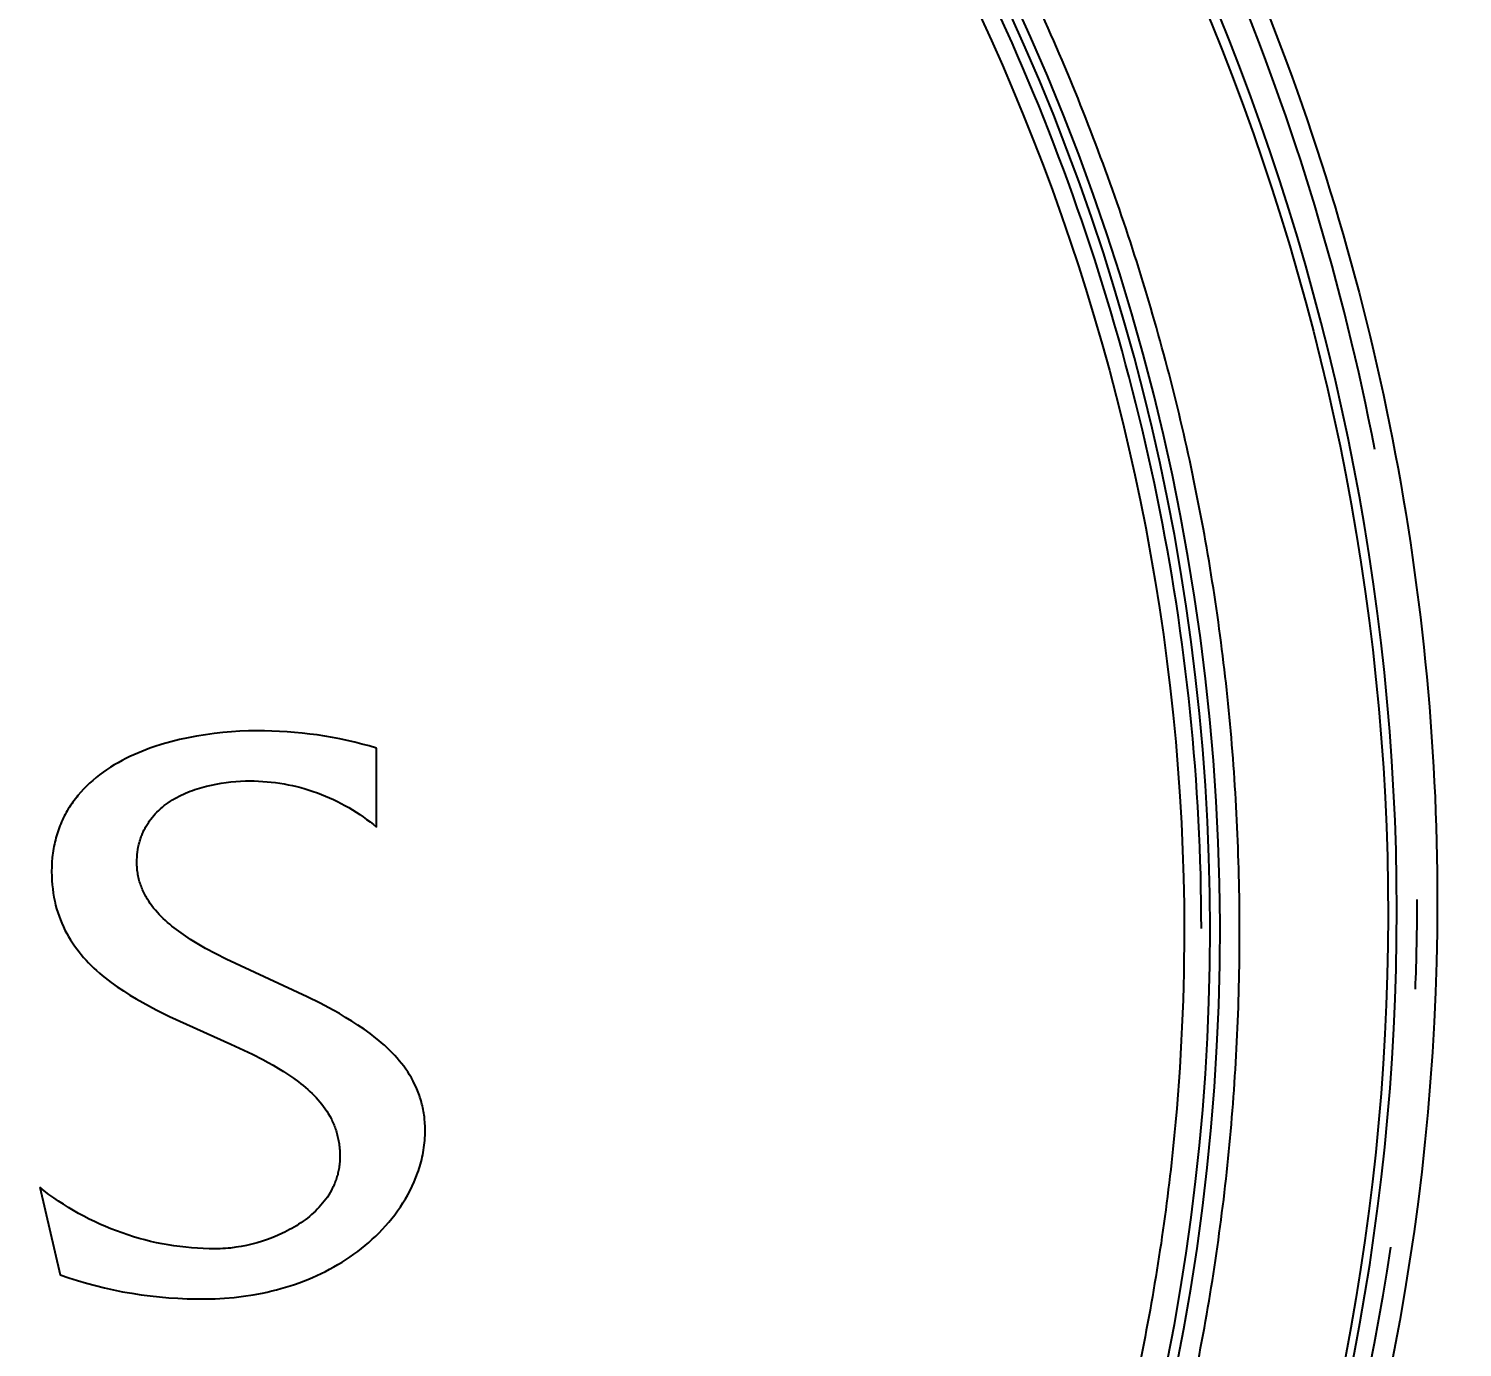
# Model space of a CAD drawing. Header units: millimetres. Extents: x 28 to 2369, y -329 to 1679.
# Drawn here: x 1235.75 to 1250.34, y 1231.45 to 1244.86 of the extents above; entities that cross this region are included whole.
import ezdxf

# ---------------------------------------------------------------- set-up
doc = ezdxf.new("R2010")
doc.units = ezdxf.units.MM
doc.layers.get('Defpoints').update_dxf_attribs({"linetype": 'CONTINUOUS'})
doc.layers.add('1LINE', color=7, linetype='CONTINUOUS')
doc.styles.add('Annotative', font='malgun.ttf')
doc.dimstyles.new('WOO', dxfattribs={"dimtxt": 20, "dimasz": 2, "dimexe": 1.25, "dimexo": 0.3, "dimgap": 1, "dimtad": 1, "dimdec": 1, "dimzin": 1, "dimdsep": 46, "dimtxsty": 'Annotative', "dimcen": 0, "dimclrd": 1, "dimclre": 1, "dimclrt": 2, "dimadec": 0, "dimazin": 0, "dimtfac": 1, "dimtdec": 1, "dimtofl": 0, "dimtmove": 0, "dimatfit": 3, "dimfxl": 0, "dimarcsym": 0})

# ---------------------------------------------------------------- blocks, each defined once
blk = doc.blocks.new('*D9')
at = {"layer": '1LINE', "color": 1, "lineweight": -2}
for p, q in [((1395.024, 1383.246), (1515.256, 1383.246)), ((1514.006, 1381.246), (1514.006, 846.683)), ((1225.076, 844.683), (1515.256, 844.683))]:
    blk.add_line(p, q, dxfattribs=at)
at = {"layer": '1LINE', "color": 1}
for points in [[(1513.673, 1381.246), (1514.339, 1381.246), (1514.006, 1383.246)], [(1513.673, 846.683), (1514.339, 846.683), (1514.006, 844.683)]]:
    blk.add_solid(points, dxfattribs=at)
at = {"layer": 'Defpoints', "color": 0}
for p in [(1394.724, 1383.246), (1224.776, 844.683), (1514.006, 844.683)]:
    blk.add_point(p, dxfattribs=at)
at = {"layer": '1LINE', "color": 2, "insert": (1502.673, 1113.965), "char_height": 20, "attachment_point": 5, "rotation": 90, "style": 'Annotative'}
blk.add_mtext('537', dxfattribs=at)

msp = doc.modelspace()

# ---------------------------------------------------------------- linework, layer by layer
at = {"layer": '1LINE'}
for p, q in [((1238.075, 1237.72), (1237.99, 1237.719)), ((1238.152, 1237.72), (1238.075, 1237.72)), ((1238.229, 1237.718), (1238.152, 1237.72)), ((1237.113, 1237.585), (1237.028, 1237.557)), ((1237.2, 1237.609), (1237.113, 1237.585)), ((1237.287, 1237.631), (1237.2, 1237.609)), ((1237.375, 1237.65), (1237.287, 1237.631)), ((1237.463, 1237.667), (1237.375, 1237.65)), ((1237.552, 1237.681), (1237.463, 1237.667)), ((1237.64, 1237.693), (1237.552, 1237.681)), ((1237.729, 1237.703), (1237.64, 1237.693)), ((1237.817, 1237.71), (1237.729, 1237.703)), ((1237.904, 1237.716), (1237.817, 1237.71)), ((1237.99, 1237.719), (1237.904, 1237.716)), ((1238.306, 1237.715), (1238.229, 1237.718)), ((1238.383, 1237.71), (1238.306, 1237.715)), ((1238.46, 1237.704), (1238.383, 1237.71)), ((1238.537, 1237.697), (1238.46, 1237.704)), ((1238.614, 1237.688), (1238.537, 1237.697)), ((1238.691, 1237.678), (1238.614, 1237.688)), ((1238.767, 1237.666), (1238.691, 1237.678)), ((1238.844, 1237.653), (1238.767, 1237.666)), ((1238.92, 1237.638), (1238.844, 1237.653)), ((1238.995, 1237.622), (1238.92, 1237.638)), ((1239.071, 1237.605), (1238.995, 1237.622)), ((1239.145, 1237.586), (1239.071, 1237.605)), ((1239.22, 1237.566), (1239.145, 1237.586)), ((1236.744, 1237.439), (1236.706, 1237.419)), ((1236.783, 1237.458), (1236.744, 1237.439)), ((1236.823, 1237.476), (1236.783, 1237.458)), ((1236.863, 1237.494), (1236.823, 1237.476)), ((1236.904, 1237.511), (1236.863, 1237.494)), ((1236.945, 1237.527), (1236.904, 1237.511)), ((1236.987, 1237.543), (1236.945, 1237.527)), ((1237.028, 1237.557), (1236.987, 1237.543)), ((1239.294, 1237.544), (1239.22, 1237.566)), ((1239.294, 1236.739), (1239.294, 1237.544)), ((1236.51, 1237.298), (1236.474, 1237.271)), ((1236.547, 1237.324), (1236.51, 1237.298)), ((1236.585, 1237.349), (1236.547, 1237.324)), ((1236.625, 1237.373), (1236.585, 1237.349)), ((1236.665, 1237.396), (1236.625, 1237.373)), ((1236.706, 1237.419), (1236.665, 1237.396)), ((1236.342, 1237.157), (1236.312, 1237.126)), ((1236.374, 1237.187), (1236.342, 1237.157)), ((1236.406, 1237.216), (1236.374, 1237.187)), ((1236.44, 1237.244), (1236.406, 1237.216)), ((1236.474, 1237.271), (1236.44, 1237.244)), ((1237.468, 1237.13), (1237.491, 1237.137)), ((1237.491, 1237.137), (1237.516, 1237.145)), ((1237.516, 1237.145), (1237.564, 1237.158)), ((1237.564, 1237.158), (1237.613, 1237.169)), ((1237.613, 1237.169), (1237.663, 1237.179)), ((1237.663, 1237.179), (1237.713, 1237.188)), ((1237.713, 1237.188), (1237.762, 1237.195)), ((1237.762, 1237.195), (1237.812, 1237.2)), ((1237.812, 1237.2), (1237.861, 1237.205)), ((1237.861, 1237.205), (1237.91, 1237.208)), ((1237.91, 1237.208), (1237.959, 1237.21)), ((1237.959, 1237.21), (1238.006, 1237.21)), ((1238.006, 1237.21), (1238.049, 1237.21)), ((1238.049, 1237.21), (1238.092, 1237.208)), ((1238.092, 1237.208), (1238.136, 1237.206)), ((1238.136, 1237.206), (1238.179, 1237.203)), ((1238.179, 1237.203), (1238.222, 1237.198)), ((1238.222, 1237.198), (1238.265, 1237.193)), ((1238.265, 1237.193), (1238.309, 1237.187)), ((1238.309, 1237.187), (1238.352, 1237.18)), ((1238.352, 1237.18), (1238.395, 1237.172)), ((1238.395, 1237.172), (1238.438, 1237.163)), ((1238.438, 1237.163), (1238.481, 1237.153)), ((1238.481, 1237.153), (1238.524, 1237.142)), ((1238.524, 1237.142), (1238.566, 1237.13)), ((1236.204, 1236.995), (1236.192, 1236.978)), ((1236.216, 1237.012), (1236.204, 1236.995)), ((1236.229, 1237.029), (1236.216, 1237.012)), ((1236.242, 1237.046), (1236.229, 1237.029)), ((1236.255, 1237.062), (1236.242, 1237.046)), ((1236.283, 1237.095), (1236.255, 1237.062)), ((1236.312, 1237.126), (1236.283, 1237.095)), ((1237.174, 1236.989), (1237.196, 1237.003)), ((1237.196, 1237.003), (1237.218, 1237.017)), ((1237.218, 1237.017), (1237.241, 1237.031)), ((1237.241, 1237.031), (1237.262, 1237.043)), ((1237.262, 1237.043), (1237.284, 1237.054)), ((1237.284, 1237.054), (1237.306, 1237.065)), ((1237.306, 1237.065), (1237.328, 1237.076)), ((1237.328, 1237.076), (1237.351, 1237.086)), ((1237.351, 1237.086), (1237.374, 1237.096)), ((1237.374, 1237.096), (1237.397, 1237.105)), ((1237.397, 1237.105), (1237.42, 1237.114)), ((1237.42, 1237.114), (1237.444, 1237.122)), ((1237.444, 1237.122), (1237.468, 1237.13)), ((1238.566, 1237.13), (1238.608, 1237.117)), ((1238.608, 1237.117), (1238.65, 1237.103)), ((1238.65, 1237.103), (1238.692, 1237.089)), ((1238.692, 1237.089), (1238.733, 1237.073)), ((1238.733, 1237.073), (1238.774, 1237.056)), ((1238.774, 1237.056), (1238.815, 1237.039)), ((1238.815, 1237.039), (1238.855, 1237.021)), ((1238.855, 1237.021), (1238.895, 1237.001)), ((1238.895, 1237.001), (1238.934, 1236.981)), ((1236.116, 1236.851), (1236.106, 1236.832)), ((1236.126, 1236.87), (1236.116, 1236.851)), ((1236.136, 1236.888), (1236.126, 1236.87)), ((1236.146, 1236.906), (1236.136, 1236.888)), ((1236.157, 1236.925), (1236.146, 1236.906)), ((1236.168, 1236.943), (1236.157, 1236.925)), ((1236.18, 1236.96), (1236.168, 1236.943)), ((1236.192, 1236.978), (1236.18, 1236.96)), ((1237.01, 1236.839), (1237.026, 1236.858)), ((1237.026, 1236.858), (1237.042, 1236.876)), ((1237.042, 1236.876), (1237.059, 1236.893)), ((1237.059, 1236.893), (1237.077, 1236.91)), ((1237.077, 1236.91), (1237.095, 1236.927)), ((1237.095, 1236.927), (1237.114, 1236.943)), ((1237.114, 1236.943), (1237.133, 1236.959)), ((1237.133, 1236.959), (1237.154, 1236.974)), ((1237.154, 1236.974), (1237.174, 1236.989)), ((1238.934, 1236.981), (1238.972, 1236.961)), ((1238.972, 1236.961), (1239.011, 1236.939)), ((1239.011, 1236.939), (1239.048, 1236.916)), ((1239.048, 1236.916), (1239.085, 1236.893)), ((1239.085, 1236.893), (1239.122, 1236.869)), ((1239.122, 1236.869), (1239.157, 1236.844)), ((1239.157, 1236.844), (1239.192, 1236.819)), ((1236.057, 1236.714), (1236.05, 1236.693)), ((1236.064, 1236.734), (1236.057, 1236.714)), ((1236.072, 1236.754), (1236.064, 1236.734)), ((1236.08, 1236.774), (1236.072, 1236.754)), ((1236.089, 1236.793), (1236.08, 1236.774)), ((1236.097, 1236.813), (1236.089, 1236.793)), ((1236.106, 1236.832), (1236.097, 1236.813)), ((1236.917, 1236.688), (1236.922, 1236.699)), ((1236.922, 1236.699), (1236.927, 1236.71)), ((1236.927, 1236.71), (1236.932, 1236.72)), ((1236.932, 1236.72), (1236.938, 1236.731)), ((1236.938, 1236.731), (1236.943, 1236.741)), ((1236.943, 1236.741), (1236.949, 1236.751)), ((1236.949, 1236.751), (1236.955, 1236.762)), ((1236.955, 1236.762), (1236.962, 1236.772)), ((1236.962, 1236.772), (1236.968, 1236.782)), ((1236.968, 1236.782), (1236.975, 1236.792)), ((1236.975, 1236.792), (1236.981, 1236.801)), ((1236.981, 1236.801), (1236.996, 1236.821)), ((1236.996, 1236.821), (1237.01, 1236.839)), ((1239.192, 1236.819), (1239.227, 1236.793)), ((1239.227, 1236.793), (1239.261, 1236.766)), ((1239.261, 1236.766), (1239.294, 1236.739)), ((1236.015, 1236.566), (1236.011, 1236.544)), ((1236.02, 1236.588), (1236.015, 1236.566)), ((1236.025, 1236.609), (1236.02, 1236.588)), ((1236.031, 1236.63), (1236.025, 1236.609)), ((1236.037, 1236.652), (1236.031, 1236.63)), ((1236.043, 1236.672), (1236.037, 1236.652)), ((1236.05, 1236.693), (1236.043, 1236.672)), ((1236.869, 1236.537), (1236.874, 1236.562)), ((1236.874, 1236.562), (1236.88, 1236.585)), ((1236.88, 1236.585), (1236.884, 1236.597)), ((1236.884, 1236.597), (1236.887, 1236.609)), ((1236.887, 1236.609), (1236.891, 1236.621)), ((1236.891, 1236.621), (1236.895, 1236.632)), ((1236.895, 1236.632), (1236.899, 1236.643)), ((1236.899, 1236.643), (1236.903, 1236.655)), ((1236.903, 1236.655), (1236.907, 1236.666)), ((1236.907, 1236.666), (1236.912, 1236.677)), ((1236.912, 1236.677), (1236.917, 1236.688)), ((1235.994, 1236.431), (1235.99, 1236.384)), ((1235.997, 1236.454), (1235.994, 1236.431)), ((1236, 1236.477), (1235.997, 1236.454)), ((1236.003, 1236.499), (1236, 1236.477)), ((1236.007, 1236.522), (1236.003, 1236.499)), ((1236.011, 1236.544), (1236.007, 1236.522)), ((1236.855, 1236.409), (1236.856, 1236.435)), ((1236.855, 1236.382), (1236.855, 1236.409)), ((1236.856, 1236.435), (1236.858, 1236.462)), ((1236.858, 1236.462), (1236.861, 1236.487)), ((1236.861, 1236.487), (1236.865, 1236.512)), ((1236.865, 1236.512), (1236.869, 1236.537)), ((1235.988, 1236.337), (1235.987, 1236.288)), ((1235.987, 1236.288), (1235.988, 1236.243)), ((1235.99, 1236.384), (1235.988, 1236.337)), ((1236.855, 1236.366), (1236.855, 1236.382)), ((1236.855, 1236.35), (1236.855, 1236.366)), ((1236.856, 1236.334), (1236.855, 1236.35)), ((1236.858, 1236.318), (1236.856, 1236.334)), ((1236.859, 1236.303), (1236.858, 1236.318)), ((1236.861, 1236.287), (1236.859, 1236.303)), ((1236.863, 1236.272), (1236.861, 1236.287)), ((1236.866, 1236.257), (1236.863, 1236.272)), ((1235.988, 1236.243), (1235.99, 1236.198)), ((1235.99, 1236.198), (1235.993, 1236.154)), ((1235.993, 1236.154), (1235.998, 1236.112)), ((1236.868, 1236.242), (1236.866, 1236.257)), ((1236.872, 1236.227), (1236.868, 1236.242)), ((1236.875, 1236.212), (1236.872, 1236.227)), ((1236.879, 1236.198), (1236.875, 1236.212)), ((1236.883, 1236.184), (1236.879, 1236.198)), ((1236.887, 1236.17), (1236.883, 1236.184)), ((1236.892, 1236.156), (1236.887, 1236.17)), ((1236.897, 1236.142), (1236.892, 1236.156)), ((1236.902, 1236.128), (1236.897, 1236.142)), ((1236.907, 1236.115), (1236.902, 1236.128)), ((1236.913, 1236.101), (1236.907, 1236.115)), ((1235.998, 1236.112), (1236.003, 1236.07)), ((1236.003, 1236.07), (1236.01, 1236.028)), ((1236.01, 1236.028), (1236.019, 1235.988)), ((1236.019, 1235.988), (1236.028, 1235.948)), ((1236.919, 1236.088), (1236.913, 1236.101)), ((1236.925, 1236.075), (1236.919, 1236.088)), ((1236.931, 1236.062), (1236.925, 1236.075)), ((1236.938, 1236.049), (1236.931, 1236.062)), ((1236.945, 1236.036), (1236.938, 1236.049)), ((1236.952, 1236.024), (1236.945, 1236.036)), ((1236.959, 1236.011), (1236.952, 1236.024)), ((1236.967, 1235.999), (1236.959, 1236.011)), ((1236.975, 1235.987), (1236.967, 1235.999)), ((1236.991, 1235.963), (1236.975, 1235.987)), ((1236.028, 1235.948), (1236.038, 1235.91)), ((1236.038, 1235.91), (1236.05, 1235.872)), ((1236.05, 1235.872), (1236.063, 1235.834)), ((1236.063, 1235.834), (1236.076, 1235.798)), ((1237.008, 1235.94), (1236.991, 1235.963)), ((1237.025, 1235.917), (1237.008, 1235.94)), ((1237.044, 1235.895), (1237.025, 1235.917)), ((1237.063, 1235.873), (1237.044, 1235.895)), ((1237.082, 1235.852), (1237.063, 1235.873)), ((1237.103, 1235.831), (1237.082, 1235.852)), ((1237.123, 1235.811), (1237.103, 1235.831)), ((1236.076, 1235.798), (1236.091, 1235.762)), ((1236.091, 1235.762), (1236.107, 1235.727)), ((1236.107, 1235.727), (1236.123, 1235.693)), ((1236.123, 1235.693), (1236.141, 1235.659)), ((1237.145, 1235.791), (1237.123, 1235.811)), ((1237.167, 1235.771), (1237.145, 1235.791)), ((1237.189, 1235.752), (1237.167, 1235.771)), ((1237.211, 1235.734), (1237.189, 1235.752)), ((1237.257, 1235.698), (1237.211, 1235.734)), ((1237.304, 1235.664), (1237.257, 1235.698)), ((1236.141, 1235.659), (1236.16, 1235.626)), ((1236.16, 1235.626), (1236.179, 1235.594)), ((1236.179, 1235.594), (1236.2, 1235.563)), ((1236.2, 1235.563), (1236.221, 1235.532)), ((1236.221, 1235.532), (1236.243, 1235.502)), ((1237.352, 1235.631), (1237.304, 1235.664)), ((1237.402, 1235.598), (1237.352, 1235.631)), ((1237.452, 1235.567), (1237.402, 1235.598)), ((1237.503, 1235.537), (1237.452, 1235.567)), ((1237.554, 1235.507), (1237.503, 1235.537)), ((1236.243, 1235.502), (1236.266, 1235.472)), ((1236.266, 1235.472), (1236.289, 1235.443)), ((1236.289, 1235.443), (1236.313, 1235.415)), ((1236.313, 1235.415), (1236.339, 1235.387)), ((1236.339, 1235.387), (1236.364, 1235.36)), ((1237.657, 1235.451), (1237.554, 1235.507)), ((1237.762, 1235.398), (1237.657, 1235.451)), ((1238.589, 1235.013), (1237.762, 1235.398)), ((1236.364, 1235.36), (1236.391, 1235.333)), ((1236.391, 1235.333), (1236.418, 1235.307)), ((1236.418, 1235.307), (1236.445, 1235.281)), ((1236.445, 1235.281), (1236.473, 1235.256)), ((1236.473, 1235.256), (1236.502, 1235.232)), ((1236.502, 1235.232), (1236.531, 1235.208)), ((1236.531, 1235.208), (1236.561, 1235.184)), ((1236.561, 1235.184), (1236.592, 1235.161)), ((1236.592, 1235.161), (1236.653, 1235.117)), ((1236.653, 1235.117), (1236.717, 1235.074)), ((1236.717, 1235.074), (1236.782, 1235.032)), ((1236.782, 1235.032), (1236.848, 1234.993)), ((1236.848, 1234.993), (1236.915, 1234.955)), ((1236.915, 1234.955), (1236.982, 1234.918)), ((1238.721, 1234.948), (1238.589, 1235.013)), ((1238.851, 1234.879), (1238.721, 1234.948)), ((1236.982, 1234.918), (1237.051, 1234.882)), ((1237.051, 1234.882), (1237.188, 1234.814)), ((1237.188, 1234.814), (1237.812, 1234.533)), ((1238.915, 1234.843), (1238.851, 1234.879)), ((1238.979, 1234.805), (1238.915, 1234.843)), ((1239.042, 1234.766), (1238.979, 1234.805)), ((1239.104, 1234.726), (1239.042, 1234.766)), ((1239.166, 1234.684), (1239.104, 1234.726)), ((1239.227, 1234.64), (1239.166, 1234.684)), ((1237.812, 1234.533), (1238.03, 1234.43)), ((1239.287, 1234.593), (1239.227, 1234.64)), ((1239.316, 1234.569), (1239.287, 1234.593)), ((1239.345, 1234.545), (1239.316, 1234.569)), ((1239.373, 1234.521), (1239.345, 1234.545)), ((1239.4, 1234.496), (1239.373, 1234.521)), ((1238.03, 1234.43), (1238.137, 1234.375)), ((1238.137, 1234.375), (1238.19, 1234.346)), ((1239.427, 1234.47), (1239.4, 1234.496)), ((1239.453, 1234.444), (1239.427, 1234.47)), ((1239.478, 1234.418), (1239.453, 1234.444)), ((1239.502, 1234.391), (1239.478, 1234.418)), ((1239.525, 1234.363), (1239.502, 1234.391)), ((1239.548, 1234.335), (1239.525, 1234.363)), ((1238.19, 1234.346), (1238.243, 1234.317)), ((1238.243, 1234.317), (1238.295, 1234.286)), ((1238.295, 1234.286), (1238.347, 1234.254)), ((1238.347, 1234.254), (1238.398, 1234.221)), ((1238.398, 1234.221), (1238.448, 1234.186)), ((1239.57, 1234.307), (1239.548, 1234.335)), ((1239.591, 1234.278), (1239.57, 1234.307)), ((1239.611, 1234.249), (1239.591, 1234.278)), ((1239.63, 1234.219), (1239.611, 1234.249)), ((1239.648, 1234.188), (1239.63, 1234.219)), ((1238.448, 1234.186), (1238.499, 1234.149)), ((1238.499, 1234.149), (1238.523, 1234.13)), ((1238.523, 1234.13), (1238.547, 1234.111)), ((1238.547, 1234.111), (1238.57, 1234.091)), ((1238.57, 1234.091), (1238.593, 1234.071)), ((1239.665, 1234.157), (1239.648, 1234.188)), ((1239.681, 1234.125), (1239.665, 1234.157)), ((1239.697, 1234.093), (1239.681, 1234.125)), ((1239.711, 1234.06), (1239.697, 1234.093)), ((1238.593, 1234.071), (1238.616, 1234.051)), ((1238.616, 1234.051), (1238.637, 1234.031)), ((1238.637, 1234.031), (1238.658, 1234.009)), ((1238.658, 1234.009), (1238.679, 1233.988)), ((1238.679, 1233.988), (1238.699, 1233.966)), ((1238.699, 1233.966), (1238.718, 1233.944)), ((1238.718, 1233.944), (1238.736, 1233.921)), ((1239.724, 1234.026), (1239.711, 1234.06)), ((1239.73, 1234.009), (1239.724, 1234.026)), ((1239.735, 1233.992), (1239.73, 1234.009)), ((1239.741, 1233.975), (1239.735, 1233.992)), ((1239.746, 1233.957), (1239.741, 1233.975)), ((1239.751, 1233.939), (1239.746, 1233.957)), ((1239.756, 1233.922), (1239.751, 1233.939)), ((1238.736, 1233.921), (1238.754, 1233.898)), ((1238.754, 1233.898), (1238.771, 1233.874)), ((1238.771, 1233.874), (1238.787, 1233.85)), ((1238.787, 1233.85), (1238.802, 1233.825)), ((1238.802, 1233.825), (1238.817, 1233.8)), ((1238.817, 1233.8), (1238.831, 1233.775)), ((1239.76, 1233.904), (1239.756, 1233.922)), ((1239.764, 1233.885), (1239.76, 1233.904)), ((1239.768, 1233.867), (1239.764, 1233.885)), ((1239.771, 1233.848), (1239.768, 1233.867)), ((1239.774, 1233.83), (1239.771, 1233.848)), ((1239.777, 1233.811), (1239.774, 1233.83)), ((1239.78, 1233.792), (1239.777, 1233.811)), ((1239.782, 1233.772), (1239.78, 1233.792)), ((1238.831, 1233.775), (1238.837, 1233.762)), ((1238.837, 1233.762), (1238.843, 1233.748)), ((1238.843, 1233.748), (1238.849, 1233.735)), ((1238.849, 1233.735), (1238.855, 1233.722)), ((1238.855, 1233.722), (1238.861, 1233.708)), ((1238.861, 1233.708), (1238.866, 1233.694)), ((1238.866, 1233.694), (1238.871, 1233.681)), ((1238.871, 1233.681), (1238.876, 1233.667)), ((1238.876, 1233.667), (1238.881, 1233.652)), ((1238.881, 1233.652), (1238.885, 1233.638)), ((1238.885, 1233.638), (1238.89, 1233.624)), ((1239.785, 1233.733), (1239.782, 1233.772)), ((1239.787, 1233.694), (1239.785, 1233.733)), ((1239.788, 1233.653), (1239.787, 1233.694)), ((1239.787, 1233.628), (1239.788, 1233.653)), ((1238.89, 1233.624), (1238.894, 1233.609)), ((1238.894, 1233.609), (1238.897, 1233.594)), ((1238.897, 1233.594), (1238.901, 1233.58)), ((1238.901, 1233.58), (1238.904, 1233.565)), ((1238.904, 1233.565), (1238.907, 1233.549)), ((1238.907, 1233.549), (1238.909, 1233.534)), ((1238.909, 1233.534), (1238.912, 1233.519)), ((1238.912, 1233.519), (1238.914, 1233.503)), ((1238.914, 1233.503), (1238.916, 1233.487)), ((1239.776, 1233.48), (1239.779, 1233.504)), ((1239.779, 1233.504), (1239.781, 1233.529)), ((1239.781, 1233.529), (1239.784, 1233.553)), ((1239.784, 1233.553), (1239.785, 1233.578)), ((1239.785, 1233.578), (1239.787, 1233.603)), ((1239.787, 1233.603), (1239.787, 1233.628)), ((1238.916, 1233.487), (1238.917, 1233.471)), ((1238.917, 1233.471), (1238.919, 1233.455)), ((1238.919, 1233.455), (1238.92, 1233.439)), ((1238.92, 1233.345), (1238.919, 1233.331)), ((1238.92, 1233.439), (1238.92, 1233.422)), ((1238.92, 1233.422), (1238.921, 1233.406)), ((1238.921, 1233.374), (1238.92, 1233.36)), ((1238.92, 1233.36), (1238.92, 1233.345)), ((1238.921, 1233.406), (1238.921, 1233.389)), ((1238.921, 1233.389), (1238.921, 1233.374)), ((1239.747, 1233.336), (1239.753, 1233.36)), ((1239.753, 1233.36), (1239.758, 1233.383)), ((1239.758, 1233.383), (1239.763, 1233.407)), ((1239.763, 1233.407), (1239.768, 1233.431)), ((1239.768, 1233.431), (1239.772, 1233.455)), ((1239.772, 1233.455), (1239.776, 1233.48)), ((1238.898, 1233.207), (1238.895, 1233.194)), ((1238.901, 1233.22), (1238.898, 1233.207)), ((1238.904, 1233.234), (1238.901, 1233.22)), ((1238.907, 1233.247), (1238.904, 1233.234)), ((1238.91, 1233.261), (1238.907, 1233.247)), ((1238.912, 1233.275), (1238.91, 1233.261)), ((1238.914, 1233.289), (1238.912, 1233.275)), ((1238.916, 1233.303), (1238.914, 1233.289)), ((1238.918, 1233.317), (1238.916, 1233.303)), ((1238.919, 1233.331), (1238.918, 1233.317)), ((1239.695, 1233.175), (1239.712, 1233.22)), ((1239.712, 1233.22), (1239.719, 1233.243)), ((1239.719, 1233.243), (1239.727, 1233.266)), ((1239.727, 1233.266), (1239.734, 1233.289)), ((1239.734, 1233.289), (1239.741, 1233.312)), ((1239.741, 1233.312), (1239.747, 1233.336)), ((1235.866, 1233.077), (1236.073, 1232.185)), ((1235.912, 1233.04), (1235.866, 1233.077)), ((1238.84, 1233.057), (1238.834, 1233.045)), ((1238.846, 1233.069), (1238.84, 1233.057)), ((1238.852, 1233.081), (1238.846, 1233.069)), ((1238.858, 1233.093), (1238.852, 1233.081)), ((1238.863, 1233.105), (1238.858, 1233.093)), ((1238.868, 1233.117), (1238.863, 1233.105)), ((1238.873, 1233.13), (1238.868, 1233.117)), ((1238.878, 1233.142), (1238.873, 1233.13)), ((1238.882, 1233.155), (1238.878, 1233.142)), ((1238.887, 1233.168), (1238.882, 1233.155)), ((1238.891, 1233.181), (1238.887, 1233.168)), ((1238.895, 1233.194), (1238.891, 1233.181)), ((1239.635, 1233.042), (1239.656, 1233.086)), ((1239.656, 1233.086), (1239.676, 1233.13)), ((1239.676, 1233.13), (1239.695, 1233.175)), ((1235.96, 1233.004), (1235.912, 1233.04)), ((1236.008, 1232.97), (1235.96, 1233.004)), ((1236.057, 1232.936), (1236.008, 1232.97)), ((1236.107, 1232.903), (1236.057, 1232.936)), ((1238.745, 1232.913), (1238.727, 1232.893)), ((1238.761, 1232.934), (1238.745, 1232.913)), ((1238.777, 1232.955), (1238.761, 1232.934)), ((1238.793, 1232.977), (1238.777, 1232.955)), ((1238.807, 1232.999), (1238.793, 1232.977)), ((1238.821, 1233.022), (1238.807, 1232.999)), ((1238.834, 1233.045), (1238.821, 1233.022)), ((1239.536, 1232.876), (1239.562, 1232.916)), ((1239.562, 1232.916), (1239.588, 1232.958)), ((1239.588, 1232.958), (1239.612, 1233)), ((1239.612, 1233), (1239.635, 1233.042)), ((1236.158, 1232.871), (1236.107, 1232.903)), ((1236.21, 1232.84), (1236.158, 1232.871)), ((1236.262, 1232.81), (1236.21, 1232.84)), ((1236.315, 1232.781), (1236.262, 1232.81)), ((1236.369, 1232.753), (1236.315, 1232.781)), ((1238.59, 1232.763), (1238.568, 1232.746)), ((1238.611, 1232.78), (1238.59, 1232.763)), ((1238.632, 1232.798), (1238.611, 1232.78)), ((1238.652, 1232.816), (1238.632, 1232.798)), ((1238.672, 1232.834), (1238.652, 1232.816)), ((1238.691, 1232.853), (1238.672, 1232.834)), ((1238.709, 1232.873), (1238.691, 1232.853)), ((1238.727, 1232.893), (1238.709, 1232.873)), ((1239.449, 1232.759), (1239.479, 1232.797)), ((1239.479, 1232.797), (1239.508, 1232.836)), ((1239.508, 1232.836), (1239.536, 1232.876)), ((1236.423, 1232.727), (1236.369, 1232.753)), ((1236.478, 1232.701), (1236.423, 1232.727)), ((1236.534, 1232.677), (1236.478, 1232.701)), ((1236.59, 1232.654), (1236.534, 1232.677)), ((1236.647, 1232.632), (1236.59, 1232.654)), ((1236.704, 1232.611), (1236.647, 1232.632)), ((1238.361, 1232.62), (1238.337, 1232.608)), ((1238.385, 1232.632), (1238.361, 1232.62)), ((1238.409, 1232.645), (1238.385, 1232.632)), ((1238.432, 1232.658), (1238.409, 1232.645)), ((1238.455, 1232.671), (1238.432, 1232.658)), ((1238.478, 1232.685), (1238.455, 1232.671)), ((1238.501, 1232.7), (1238.478, 1232.685)), ((1238.524, 1232.715), (1238.501, 1232.7)), ((1238.546, 1232.73), (1238.524, 1232.715)), ((1238.568, 1232.746), (1238.546, 1232.73)), ((1239.285, 1232.58), (1239.32, 1232.614)), ((1239.32, 1232.614), (1239.353, 1232.649)), ((1239.353, 1232.649), (1239.386, 1232.685)), ((1239.386, 1232.685), (1239.418, 1232.721)), ((1239.418, 1232.721), (1239.449, 1232.759)), ((1236.761, 1232.591), (1236.704, 1232.611)), ((1236.819, 1232.573), (1236.761, 1232.591)), ((1236.878, 1232.556), (1236.819, 1232.573)), ((1236.936, 1232.54), (1236.878, 1232.556)), ((1236.995, 1232.525), (1236.936, 1232.54)), ((1237.054, 1232.512), (1236.995, 1232.525)), ((1237.113, 1232.5), (1237.054, 1232.512)), ((1237.173, 1232.489), (1237.113, 1232.5)), ((1237.232, 1232.48), (1237.173, 1232.489)), ((1237.292, 1232.472), (1237.232, 1232.48)), ((1237.352, 1232.465), (1237.292, 1232.472)), ((1237.917, 1232.474), (1237.863, 1232.465)), ((1237.971, 1232.485), (1237.917, 1232.474)), ((1238.025, 1232.497), (1237.971, 1232.485)), ((1238.079, 1232.512), (1238.025, 1232.497)), ((1238.132, 1232.528), (1238.079, 1232.512)), ((1238.185, 1232.545), (1238.132, 1232.528)), ((1238.237, 1232.565), (1238.185, 1232.545)), ((1238.287, 1232.586), (1238.237, 1232.565)), ((1238.337, 1232.608), (1238.287, 1232.586)), ((1239.14, 1232.454), (1239.177, 1232.484)), ((1239.177, 1232.484), (1239.214, 1232.515)), ((1239.214, 1232.515), (1239.25, 1232.547)), ((1239.25, 1232.547), (1239.285, 1232.58)), ((1237.411, 1232.459), (1237.352, 1232.465)), ((1237.471, 1232.455), (1237.411, 1232.459)), ((1237.53, 1232.452), (1237.471, 1232.455)), ((1237.59, 1232.45), (1237.53, 1232.452)), ((1237.649, 1232.449), (1237.59, 1232.45)), ((1237.675, 1232.45), (1237.649, 1232.449)), ((1237.702, 1232.45), (1237.675, 1232.45)), ((1237.728, 1232.452), (1237.702, 1232.45)), ((1237.755, 1232.453), (1237.728, 1232.452)), ((1237.782, 1232.456), (1237.755, 1232.453)), ((1237.809, 1232.458), (1237.782, 1232.456)), ((1237.863, 1232.465), (1237.809, 1232.458)), ((1238.943, 1232.315), (1238.985, 1232.342)), ((1238.985, 1232.342), (1239.026, 1232.369)), ((1239.026, 1232.369), (1239.064, 1232.396)), ((1239.064, 1232.396), (1239.103, 1232.424)), ((1239.103, 1232.424), (1239.14, 1232.454)), ((1236.073, 1232.185), (1236.162, 1232.154)), ((1238.641, 1232.158), (1238.685, 1232.178)), ((1238.685, 1232.178), (1238.729, 1232.198)), ((1238.729, 1232.198), (1238.773, 1232.22)), ((1238.773, 1232.22), (1238.816, 1232.242)), ((1238.816, 1232.242), (1238.859, 1232.266)), ((1238.859, 1232.266), (1238.901, 1232.29)), ((1238.901, 1232.29), (1238.943, 1232.315)), ((1236.162, 1232.154), (1236.252, 1232.126)), ((1236.252, 1232.126), (1236.342, 1232.099)), ((1236.342, 1232.099), (1236.433, 1232.075)), ((1236.433, 1232.075), (1236.525, 1232.052)), ((1236.525, 1232.052), (1236.617, 1232.032)), ((1236.617, 1232.032), (1236.71, 1232.013)), ((1238.227, 1232.021), (1238.274, 1232.033)), ((1238.274, 1232.033), (1238.321, 1232.045)), ((1238.321, 1232.045), (1238.367, 1232.059)), ((1238.367, 1232.059), (1238.414, 1232.073)), ((1238.414, 1232.073), (1238.46, 1232.088)), ((1238.46, 1232.088), (1238.506, 1232.104)), ((1238.506, 1232.104), (1238.551, 1232.121)), ((1238.551, 1232.121), (1238.596, 1232.139)), ((1238.596, 1232.139), (1238.641, 1232.158)), ((1236.71, 1232.013), (1236.803, 1231.997)), ((1236.803, 1231.997), (1236.897, 1231.982)), ((1236.897, 1231.982), (1236.99, 1231.97)), ((1236.99, 1231.97), (1237.084, 1231.96)), ((1237.084, 1231.96), (1237.179, 1231.952)), ((1237.179, 1231.952), (1237.273, 1231.946)), ((1237.273, 1231.946), (1237.367, 1231.942)), ((1237.367, 1231.942), (1237.461, 1231.94)), ((1237.461, 1231.94), (1237.555, 1231.94)), ((1237.555, 1231.94), (1237.652, 1231.942)), ((1237.652, 1231.942), (1237.748, 1231.948)), ((1237.748, 1231.948), (1237.845, 1231.956)), ((1237.845, 1231.956), (1237.941, 1231.967)), ((1237.941, 1231.967), (1238.037, 1231.982)), ((1238.037, 1231.982), (1238.132, 1232)), ((1238.132, 1232), (1238.18, 1232.01)), ((1238.18, 1232.01), (1238.227, 1232.021))]:
    msp.add_line(p, q, dxfattribs=at)
for centre, major_axis, start_param, end_param in [((1224.776, 1235.681), (23.1, 0), 5.497198, 7.853982), ((1224.776, 1235.698), (-23, 0), 1.570796, 4.712389)]:
    msp.add_ellipse(centre, major_axis=major_axis, ratio=0.985348, start_param=start_param, end_param=end_param, dxfattribs=at)
for points, knots in [([(1224.776, 844.683), (1237.511, 844.676), (1250.319, 846.913), (1274.296, 854.472), (1285.621, 859.799), (1301.817, 869.631), (1307.096, 873.239), (1317.104, 880.928), (1321.871, 885.023), (1330.973, 893.668), (1335.31, 898.216), (1343.602, 907.714), (1347.573, 912.687), (1358.785, 927.939), (1365.349, 938.582), (1373.801, 955.273), (1376.304, 961.001), (1380.04, 969.601), (1381.261, 972.48), (1383.428, 978.383), (1384.398, 981.394), (1386.362, 987.402), (1387.397, 990.385), (1389.378, 996.382), (1390.288, 999.408), (1392.822, 1008.532), (1394.258, 1014.654), (1396.631, 1023.798), (1397.36, 1026.856), (1398.618, 1033.003), (1399.182, 1036.086), (1400.912, 1045.329), (1402.056, 1051.491), (1403.651, 1060.75), (1404.153, 1063.841), (1405.003, 1070.046), (1405.373, 1073.157), (1406.488, 1082.488), (1407.21, 1088.71), (1409.247, 1107.393), (1410.49, 1119.861), (1413.554, 1157.349), (1414.711, 1182.341), (1415.418, 1219.818), (1415.569, 1232.305), (1415.9, 1257.265), (1416.049, 1269.738), (1416.298, 1294.665), (1416.359, 1307.121), (1416.276, 1321.123), (1416.266, 1322.679), (1416.241, 1325.79), (1416.235, 1327.353), (1416.155, 1331.981), (1416.058, 1335.019), (1415.651, 1343.774), (1415.225, 1349.212), (1414.62, 1354.113)], [0, 0, 0, 0, 0.0625, 0.0625, 0.125, 0.125, 0.15625, 0.15625, 0.1875, 0.1875, 0.21875, 0.21875, 0.25, 0.25, 0.3125, 0.3125, 0.34375, 0.34375, 0.359375, 0.359375, 0.375, 0.375, 0.390625, 0.390625, 0.40625, 0.40625, 0.4375, 0.4375, 0.453125, 0.453125, 0.46875, 0.46875, 0.5, 0.5, 0.515625, 0.515625, 0.53125, 0.53125, 0.5625, 0.5625, 0.625, 0.625, 0.75, 0.75, 0.8125, 0.8125, 0.875, 0.875, 0.9375, 0.9375, 0.945312, 0.945312, 0.953125, 0.953125, 0.96875, 0.96875, 1, 1, 1, 1]), ([(1406.494, 1335.001), (1406.639, 1329.118), (1406.824, 1323.264), (1407.141, 1311.568), (1407.277, 1305.721), (1407.491, 1294.025), (1407.572, 1288.176), (1407.673, 1276.47), (1407.616, 1270.61), (1407.442, 1253.032), (1407.325, 1241.304), (1407.08, 1217.834), (1406.987, 1206.091), (1406.278, 1170.835), (1405.152, 1147.292), (1402.209, 1111.93), (1401.049, 1100.128), (1399.107, 1082.444), (1398.426, 1076.555), (1396.961, 1064.79), (1395.95, 1058.954), (1392.847, 1041.462), (1390.316, 1029.868), (1386.077, 1012.582), (1384.573, 1006.829), (1381.309, 995.38), (1379.573, 989.683), (1375.683, 978.345), (1373.451, 972.768), (1368.728, 961.804), (1366.23, 956.39), (1358.081, 940.502), (1351.788, 930.362), (1337.548, 910.967), (1329.706, 901.856), (1312.583, 885.41), (1303.239, 878.049), (1287.914, 868.458), (1282.589, 865.485), (1271.73, 860.265), (1266.165, 857.999), (1254.741, 854.205), (1248.85, 852.673), (1239.888, 851.021), (1236.888, 850.579), (1230.856, 849.946), (1227.776, 849.755), (1224.776, 849.714)], [0, 0, 0, 0, 0.03125, 0.03125, 0.0625, 0.0625, 0.09375, 0.09375, 0.125, 0.125, 0.1875, 0.1875, 0.25, 0.25, 0.375, 0.375, 0.4375, 0.4375, 0.46875, 0.46875, 0.5, 0.5, 0.5625, 0.5625, 0.59375, 0.59375, 0.625, 0.625, 0.65625, 0.65625, 0.6875, 0.6875, 0.75, 0.75, 0.8125, 0.8125, 0.875, 0.875, 0.90625, 0.90625, 0.9375, 0.9375, 0.96875, 0.96875, 0.984375, 0.984375, 1, 1, 1, 1]), ([(1224.776, 853.186), (1230.776, 853.261), (1236.706, 853.92), (1248.464, 856.095), (1254.252, 857.616), (1265.476, 861.382), (1270.943, 863.632), (1281.607, 868.815), (1286.835, 871.762), (1301.855, 881.253), (1310.996, 888.544), (1323.561, 900.743), (1327.562, 905.015), (1335.228, 913.932), (1338.908, 918.598), (1349.344, 932.931), (1355.493, 942.918), (1363.446, 958.568), (1365.878, 963.9), (1370.511, 974.686), (1372.661, 980.189), (1378.318, 996.926), (1381.402, 1008.211), (1386.96, 1030.89), (1389.394, 1042.292), (1392.418, 1059.499), (1393.391, 1065.241), (1394.807, 1076.813), (1395.476, 1082.605), (1397.374, 1099.999), (1398.509, 1111.607), (1401.389, 1146.389), (1402.499, 1169.546), (1403.177, 1204.227), (1403.253, 1215.778), (1403.458, 1238.869), (1403.562, 1250.408), (1403.697, 1267.706), (1403.766, 1273.47), (1403.664, 1284.992), (1403.568, 1290.75), (1403.321, 1302.264), (1403.161, 1308.02), (1402.846, 1316.654), (1402.728, 1319.532), (1402.465, 1325.294), (1402.298, 1328.175), (1402.206, 1331.071)], [0, 0, 0, 0, 0.03125, 0.03125, 0.0625, 0.0625, 0.09375, 0.09375, 0.125, 0.125, 0.1875, 0.1875, 0.21875, 0.21875, 0.25, 0.25, 0.3125, 0.3125, 0.34375, 0.34375, 0.375, 0.375, 0.4375, 0.4375, 0.5, 0.5, 0.53125, 0.53125, 0.5625, 0.5625, 0.625, 0.625, 0.75, 0.75, 0.8125, 0.8125, 0.875, 0.875, 0.90625, 0.90625, 0.9375, 0.9375, 0.96875, 0.96875, 0.984375, 0.984375, 1, 1, 1, 1]), ([(1224.776, 1260.877), (1231.46, 1260.876), (1237.978, 1258.209), (1245.025, 1251.28), (1246.89, 1248.536), (1249.433, 1242.494), (1250.088, 1239.243), (1250.088, 1229.451), (1247.368, 1222.965), (1237.984, 1213.697), (1231.459, 1211.004), (1224.776, 1211.004)], [0, 0, 0, 0, 0.25, 0.25, 0.375, 0.375, 0.5, 0.5, 0.75, 0.75, 1, 1, 1, 1]), ([(1249.451, 1240.584), (1249.131, 1242.256), (1248.637, 1243.896), (1246.712, 1248.47), (1244.862, 1251.192), (1237.873, 1258.066), (1231.406, 1260.713), (1224.776, 1260.713)], [0, 0, 0, 0, 0.149231, 0.149231, 0.432821, 0.432821, 1, 1, 1, 1]), ([(1224.776, 1211.323), (1228.065, 1211.323), (1231.283, 1211.96), (1237.339, 1214.439), (1240.084, 1216.254), (1246.99, 1223.072), (1249.681, 1229.436), (1249.671, 1242.364), (1246.976, 1248.701), (1240.059, 1255.49), (1237.314, 1257.296), (1231.25, 1259.757), (1228.065, 1260.379), (1224.776, 1260.379)], [0, 0, 0, 0, 0.125, 0.125, 0.25, 0.25, 0.5, 0.5, 0.75, 0.75, 0.875, 0.875, 1, 1, 1, 1]), ([(1224.776, 1260.243), (1228.051, 1260.243), (1231.256, 1259.617), (1237.293, 1257.16), (1240.026, 1255.359), (1246.91, 1248.592), (1249.589, 1242.278), (1249.585, 1229.399), (1246.895, 1223.064), (1240.004, 1216.283), (1237.267, 1214.479), (1231.23, 1212.018), (1228.051, 1211.392), (1224.776, 1211.392)], [0, 0, 0, 0, 0.125, 0.125, 0.25, 0.25, 0.5, 0.5, 0.75, 0.75, 0.875, 0.875, 1, 1, 1, 1]), ([(1247.687, 1235.709), (1247.687, 1238.646), (1247.073, 1241.612), (1244.779, 1247.063), (1243.108, 1249.559), (1240.974, 1251.667)], [0, 0, 0, 0, 0.5, 0.5, 1, 1, 1, 1]), ([(1247.512, 1235.675), (1247.512, 1234.936), (1247.473, 1234.199), (1247.359, 1233.097), (1247.312, 1232.731), (1247.199, 1232.004), (1247.134, 1231.643), (1246.765, 1229.851), (1246.332, 1228.458), (1245.62, 1226.767), (1245.469, 1226.431), (1245.149, 1225.765), (1244.98, 1225.434), (1244.453, 1224.462), (1244.072, 1223.834), (1242.843, 1222.013), (1241.908, 1220.881), (1240.851, 1219.837)], [0, 0, 0, 0, 0.125, 0.125, 0.1875, 0.1875, 0.25, 0.25, 0.5, 0.5, 0.5625, 0.5625, 0.625, 0.625, 0.75, 0.75, 1, 1, 1, 1]), ([(1241.641, 1217.669), (1241.945, 1217.94), (1242.242, 1218.22), (1246.333, 1222.261), (1248.829, 1227.241), (1249.616, 1232.468)], [0, 0, 0, 0, 0.070906, 0.070906, 1, 1, 1, 1])]:
    msp.add_open_spline(points, degree=3, knots=knots, dxfattribs=at)
for points, degree in [([(1224.776, 1212.722), (1229.412, 1212.723), (1237.975, 1216.218), (1244.529, 1222.676), (1248.076, 1231.116), (1248.076, 1240.248), (1244.528, 1248.687), (1237.974, 1255.145), (1229.411, 1258.639), (1224.776, 1258.64)], 2), ([(1240.851, 1251.512), (1245.087, 1247.329), (1247.512, 1241.586), (1247.512, 1235.675)], 3), ([(1249.865, 1235.091), (1249.877, 1235.395), (1249.884, 1235.699), (1249.884, 1236.003)], 3)]:
    msp.add_open_spline(points, degree=degree, dxfattribs=at)

# ---------------------------------------------------------------- dimensions: what is measured, and where the dimension line sits
dim = msp.add_linear_dim(base=(1514.006, 844.683), p1=(1394.724, 1383.246), p2=(1224.776, 844.683), angle=90, text='537', dimstyle='WOO', override={"dimdec": 0}, dxfattribs=at)
dim.commit()
dim.dimension.update_dxf_attribs({"geometry": '*D9', "text_midpoint": (1502.673, 1113.965)})

doc.saveas('drawing.dxf')
